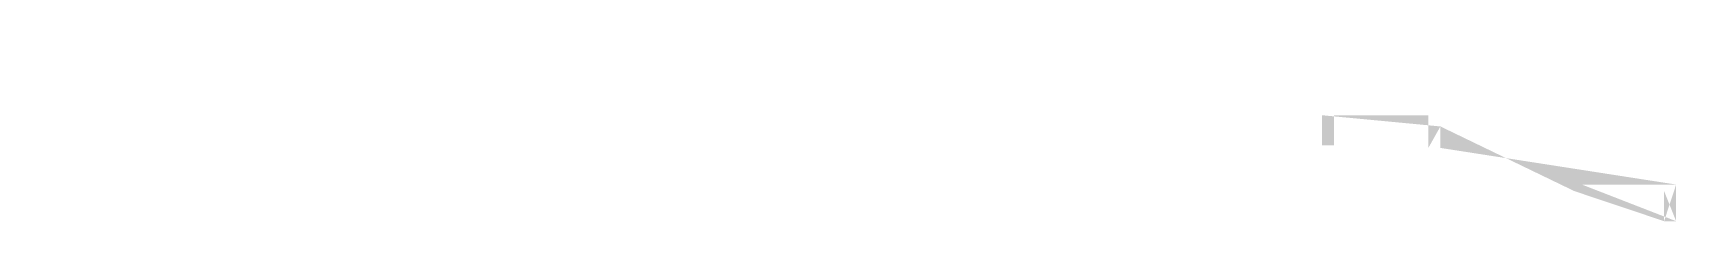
# Model space of a CAD drawing. Header units: millimetres. Extents: x -661525 to 498941, y 282148 to 1359693.
# Drawn here: x 467571 to 498941, y 644930 to 648530 of the extents above; entities that cross this region are included whole.
import ezdxf

# ---------------------------------------------------------------- set-up
doc = ezdxf.new("R2010")
doc.units = ezdxf.units.MM
doc.header["$LTSCALE"] = 2.5
doc.layers.get('0').update_dxf_attribs({"linetype": 'CONTINUOUS'})

msp = doc.modelspace()

# ---------------------------------------------------------------- hatches: boundary and pattern name
h = msp.add_hatch(color=256)
h.paths.add_polyline_path([(494441.5, 646934.6), (494741.5, 646934.6)], flags=0)
h.paths.add_polyline_path([(494741.5, 646789.6), (494741.5, 646934.6)], flags=0)
edge = h.paths.add_edge_path(flags=17)
edge.add_line((497141.5, 645629.6), (497141.5, 645774.6))
edge.add_line((496841.5, 645774.6), (497141.5, 645774.6))
edge.add_line((496841.5, 645919.6), (496841.5, 645774.6))
edge.add_line((496841.5, 645919.6), (496541.5, 645919.6))
edge.add_line((496541.5, 645919.6), (496541.5, 646064.6))
edge.add_line((496241.5, 646064.6), (496541.5, 646064.6))
edge.add_line((496241.5, 646209.6), (496241.5, 646064.6))
edge.add_line((496241.5, 646209.6), (495941.5, 646209.6))
edge.add_line((495941.5, 646209.6), (495941.5, 646354.6))
edge.add_line((495641.5, 646354.6), (495941.5, 646354.6))
edge.add_line((495641.5, 646499.6), (495641.5, 646354.6))
edge.add_line((495641.5, 646499.6), (495341.5, 646499.6))
edge.add_line((495341.5, 646499.6), (495341.5, 646644.6))
edge.add_line((495041.5, 646644.6), (495341.5, 646644.6))
edge.add_line((495041.5, 646789.6), (495041.5, 646644.6))
edge.add_line((495041.5, 646789.6), (494741.5, 646789.6))
edge.add_line((494741.5, 646789.6), (494741.5, 646934.6))
edge.add_line((494741.5, 646934.6), (494441.5, 646934.6))
edge.add_line((494441.5, 646934.6), (494441.5, 647079.6))
edge.add_line((494441.5, 647079.6), (472071.5, 647079.6))
edge.add_line((472071.5, 647079.6), (472071.5, 647224.6))
edge.add_line((472071.5, 647224.6), (471771.5, 647224.6))
edge.add_line((471771.5, 647224.6), (471771.5, 647369.6))
edge.add_line((471771.5, 647369.6), (471471.5, 647369.6))
edge.add_line((471471.5, 647369.6), (471471.5, 647514.6))
edge.add_line((471471.5, 647514.6), (471171.5, 647514.6))
edge.add_line((471171.5, 647514.6), (471171.5, 647659.6))
edge.add_line((471171.5, 647659.6), (470871.5, 647659.6))
edge.add_line((470871.5, 647659.6), (470871.5, 647804.6))
edge.add_line((470871.5, 647804.6), (470571.5, 647804.6))
edge.add_line((470571.5, 647804.6), (470571.5, 647949.6))
edge.add_line((470571.5, 647949.6), (470271.5, 647949.6))
edge.add_line((470271.5, 647949.6), (470271.5, 648094.6))
edge.add_line((470271.5, 648094.6), (469971.5, 648094.6))
edge.add_line((469971.5, 648094.6), (469971.5, 648239.6))
edge.add_line((469971.5, 648239.6), (469671.5, 648239.6))
edge.add_line((469671.5, 648239.6), (469671.5, 648384.6))
edge.add_line((469671.5, 648384.6), (469371.5, 648384.6))
edge.add_line((469371.5, 648384.6), (469371.5, 648529.6))
edge.add_line((469371.5, 648529.6), (467571.5, 648529.6))
edge.add_line((467571.5, 648529.6), (467571.5, 647829.6))
edge.add_line((467571.5, 647829.6), (467801.5, 647829.6))
edge.add_line((467801.5, 647829.6), (467801.5, 648404.6))
edge.add_line((467801.5, 648404.6), (468927.9, 648404.6))
edge.add_line((468927.9, 648404.6), (471841.5, 646996.4))
edge.add_line((471841.5, 646996.4), (471841.5, 646379.6))
edge.add_line((471841.5, 646379.6), (472071.5, 646379.6))
edge.add_line((472071.5, 646379.6), (472071.5, 646954.6))
edge.add_line((472071.5, 646954.6), (474101.5, 646954.6))
edge.add_line((474101.5, 646954.6), (474101.5, 646379.6))
edge.add_line((474101.5, 646379.6), (474331.5, 646379.6))
edge.add_line((474331.5, 646379.6), (474331.5, 646954.6))
edge.add_line((474331.5, 646954.6), (492181.5, 646954.6))
edge.add_line((492181.5, 646954.6), (492181.5, 646379.6))
edge.add_line((492181.5, 646379.6), (492411.5, 646379.6))
edge.add_line((492411.5, 646379.6), (492411.5, 646954.6))
edge.add_line((492411.5, 646954.6), (494211.5, 646954.6))
edge.add_line((494211.5, 646954.6), (494211.5, 646329.6))
edge.add_line((494211.5, 646329.6), (494441.5, 646329.6))
edge.add_line((494441.5, 646329.6), (494441.5, 646740.2))
edge.add_line((494441.5, 646740.2), (496997.9, 645504.6))
edge.add_line((496997.9, 645504.6), (498711.5, 645504.6))
edge.add_line((498711.5, 645504.6), (498711.5, 644929.6))
edge.add_line((498711.5, 644929.6), (498941.5, 644929.6))
edge.add_line((498941.5, 644929.6), (498941.5, 645629.6))
edge.add_line((498941.5, 645629.6), (497141.5, 645629.6))
h.paths.add_polyline_path([(497141.5, 645629.6), (497141.5, 645774.6)], flags=0)
edge = h.paths.add_edge_path(flags=0)
edge.add_line((494441.5, 646934.6), (494441.5, 647079.6))
edge.add_line((494441.5, 646934.6), (494441.5, 647079.6))
h.paths.add_polyline_path([(494741.5, 646934.6), (494441.5, 646934.6)], flags=0)
h.paths.add_polyline_path([(494741.5, 646789.6), (495041.5, 646789.6)], flags=0)
h.paths.add_polyline_path([(495041.5, 646789.6), (495041.5, 646644.6)], flags=0)
h.paths.add_polyline_path([(495341.5, 646644.6), (495041.5, 646644.6)], flags=0)
h.paths.add_polyline_path([(495341.5, 646499.6), (495341.5, 646644.6)], flags=0)
h.paths.add_polyline_path([(495341.5, 646499.6), (495641.5, 646499.6)], flags=0)
h.paths.add_polyline_path([(495641.5, 646499.6), (495641.5, 646354.6)], flags=0)
h.paths.add_polyline_path([(495941.5, 646354.6), (495641.5, 646354.6)], flags=0)
h.paths.add_polyline_path([(495941.5, 646209.6), (495941.5, 646354.6)], flags=0)
h.paths.add_polyline_path([(495941.5, 646209.6), (496241.5, 646209.6)], flags=0)
h.paths.add_polyline_path([(496241.5, 646209.6), (496241.5, 646064.6)], flags=0)
h.paths.add_polyline_path([(496541.5, 646064.6), (496241.5, 646064.6)], flags=0)
h.paths.add_polyline_path([(496541.5, 645919.6), (496541.5, 646064.6)], flags=0)
h.paths.add_polyline_path([(496541.5, 645919.6), (496841.5, 645919.6)], flags=0)
h.paths.add_polyline_path([(496841.5, 645919.6), (496841.5, 645774.6)], flags=0)
h.paths.add_polyline_path([(497141.5, 645774.6), (496841.5, 645774.6)], flags=0)
edge = h.paths.add_edge_path(flags=17)
edge.add_line((497141.5, 645774.6), (496841.5, 645774.6))
edge.add_line((497141.5, 645774.6), (497141.5, 645629.6))
edge.add_line((498941.5, 645629.6), (497141.5, 645629.6))
edge.add_line((498941.5, 644929.6), (498941.5, 645629.6))
edge.add_line((498711.5, 644929.6), (498941.5, 644929.6))
edge.add_line((498711.5, 645504.6), (498711.5, 644929.6))
edge.add_line((496997.9, 645504.6), (498711.5, 645504.6))
edge.add_line((496997.9, 645504.6), (494441.5, 646740.2))
edge.add_line((494441.5, 646329.6), (494441.5, 646740.2))
edge.add_line((494211.5, 646329.6), (494441.5, 646329.6))
edge.add_line((494211.5, 646954.6), (494211.5, 646329.6))
edge.add_line((492411.5, 646954.6), (494211.5, 646954.6))
edge.add_line((492411.5, 646379.6), (492411.5, 646954.6))
edge.add_line((492181.5, 646379.6), (492411.5, 646379.6))
edge.add_line((492181.5, 646954.6), (492181.5, 646379.6))
edge.add_line((474331.5, 646954.6), (492181.5, 646954.6))
edge.add_line((474331.5, 646954.6), (474331.5, 646379.6))
edge.add_line((474331.5, 646379.6), (474101.5, 646379.6))
edge.add_line((474101.5, 646379.6), (474101.5, 646954.6))
edge.add_line((474101.5, 646954.6), (472071.5, 646954.6))
edge.add_line((472071.5, 646954.6), (472071.5, 646379.6))
edge.add_line((472071.5, 646379.6), (471841.5, 646379.6))
edge.add_line((471841.5, 646379.6), (471841.5, 646996.4))
edge.add_line((471841.5, 646996.4), (468927.9, 648404.6))
edge.add_line((468927.9, 648404.6), (467801.5, 648404.6))
edge.add_line((467801.5, 648404.6), (467801.5, 647829.6))
edge.add_line((467801.5, 647829.6), (467571.5, 647829.6))
edge.add_line((467571.5, 647829.6), (467571.5, 648529.6))
edge.add_line((467571.5, 648529.6), (469371.5, 648529.6))
edge.add_line((469371.5, 648529.6), (469371.5, 648384.6))
edge.add_line((469371.5, 648384.6), (469671.5, 648384.6))
edge.add_line((469671.5, 648384.6), (469671.5, 648239.6))
edge.add_line((469671.5, 648239.6), (469971.5, 648239.6))
edge.add_line((469971.5, 648239.6), (469971.5, 648094.6))
edge.add_line((469971.5, 648094.6), (470271.5, 648094.6))
edge.add_line((470271.5, 648094.6), (470271.5, 647949.6))
edge.add_line((470271.5, 647949.6), (470571.5, 647949.6))
edge.add_line((470571.5, 647949.6), (470571.5, 647804.6))
edge.add_line((470571.5, 647804.6), (470871.5, 647804.6))
edge.add_line((470871.5, 647804.6), (470871.5, 647659.6))
edge.add_line((470871.5, 647659.6), (471171.5, 647659.6))
edge.add_line((471171.5, 647659.6), (471171.5, 647514.6))
edge.add_line((471171.5, 647514.6), (471471.5, 647514.6))
edge.add_line((471471.5, 647514.6), (471471.5, 647369.6))
edge.add_line((471471.5, 647369.6), (471771.5, 647369.6))
edge.add_line((471771.5, 647369.6), (471771.5, 647224.6))
edge.add_line((471771.5, 647224.6), (472071.5, 647224.6))
edge.add_line((472071.5, 647224.6), (472071.5, 647079.6))
edge.add_line((472071.5, 647079.6), (494441.5, 647079.6))
edge.add_line((494441.5, 646934.6), (494441.5, 647079.6))
edge.add_line((494741.5, 646934.6), (494441.5, 646934.6))
edge.add_line((494741.5, 646789.6), (494741.5, 646934.6))
edge.add_line((494741.5, 646789.6), (495041.5, 646789.6))
edge.add_line((495041.5, 646644.6), (495041.5, 646789.6))
edge.add_line((495341.5, 646644.6), (495041.5, 646644.6))
edge.add_line((495341.5, 646644.6), (495341.5, 646499.6))
edge.add_line((495341.5, 646499.6), (495641.5, 646499.6))
edge.add_line((495641.5, 646354.6), (495641.5, 646499.6))
edge.add_line((495941.5, 646354.6), (495641.5, 646354.6))
edge.add_line((495941.5, 646354.6), (495941.5, 646209.6))
edge.add_line((495941.5, 646209.6), (496241.5, 646209.6))
edge.add_line((496241.5, 646064.6), (496241.5, 646209.6))
edge.add_line((496541.5, 646064.6), (496241.5, 646064.6))
edge.add_line((496541.5, 646064.6), (496541.5, 645919.6))
edge.add_line((496541.5, 645919.6), (496841.5, 645919.6))
edge.add_line((496841.5, 645774.6), (496841.5, 645919.6))
edge = h.paths.add_edge_path(flags=0)
edge.add_line((494211.5, 646954.6), (494211.5, 646329.6))
edge.add_line((492411.5, 646954.6), (494211.5, 646954.6))
edge.add_line((492411.5, 646379.6), (492411.5, 646954.6))
edge.add_line((492181.5, 646379.6), (492411.5, 646379.6))
edge.add_line((492181.5, 646954.6), (492181.5, 646379.6))
edge.add_line((494441.5, 646329.6), (494441.5, 646740.2))
edge.add_line((494211.5, 646329.6), (494441.5, 646329.6))
edge.add_line((498941.5, 645629.6), (497141.5, 645629.6))
edge.add_line((498941.5, 644929.6), (498941.5, 645629.6))
edge.add_line((498711.5, 644929.6), (498941.5, 644929.6))
edge.add_line((498711.5, 645504.6), (498711.5, 644929.6))
edge.add_line((496997.9, 645504.6), (498711.5, 645504.6))
edge.add_line((496997.9, 645504.6), (494441.5, 646740.2))
h = msp.add_hatch(color=256)
h.paths.add_polyline_path([(494441.5, 646934.6), (494741.5, 646934.6)], flags=0)
h.paths.add_polyline_path([(494741.5, 646789.6), (494741.5, 646934.6)], flags=0)
edge = h.paths.add_edge_path(flags=17)
edge.add_line((497141.5, 645629.6), (497141.5, 645774.6))
edge.add_line((496841.5, 645774.6), (497141.5, 645774.6))
edge.add_line((496841.5, 645919.6), (496841.5, 645774.6))
edge.add_line((496841.5, 645919.6), (496541.5, 645919.6))
edge.add_line((496541.5, 645919.6), (496541.5, 646064.6))
edge.add_line((496241.5, 646064.6), (496541.5, 646064.6))
edge.add_line((496241.5, 646209.6), (496241.5, 646064.6))
edge.add_line((496241.5, 646209.6), (495941.5, 646209.6))
edge.add_line((495941.5, 646209.6), (495941.5, 646354.6))
edge.add_line((495641.5, 646354.6), (495941.5, 646354.6))
edge.add_line((495641.5, 646499.6), (495641.5, 646354.6))
edge.add_line((495641.5, 646499.6), (495341.5, 646499.6))
edge.add_line((495341.5, 646499.6), (495341.5, 646644.6))
edge.add_line((495041.5, 646644.6), (495341.5, 646644.6))
edge.add_line((495041.5, 646789.6), (495041.5, 646644.6))
edge.add_line((495041.5, 646789.6), (494741.5, 646789.6))
edge.add_line((494741.5, 646789.6), (494741.5, 646934.6))
edge.add_line((494741.5, 646934.6), (494441.5, 646934.6))
edge.add_line((494441.5, 646934.6), (494441.5, 647079.6))
edge.add_line((494441.5, 647079.6), (472071.5, 647079.6))
edge.add_line((472071.5, 647079.6), (472071.5, 647224.6))
edge.add_line((472071.5, 647224.6), (471771.5, 647224.6))
edge.add_line((471771.5, 647224.6), (471771.5, 647369.6))
edge.add_line((471771.5, 647369.6), (471471.5, 647369.6))
edge.add_line((471471.5, 647369.6), (471471.5, 647514.6))
edge.add_line((471471.5, 647514.6), (471171.5, 647514.6))
edge.add_line((471171.5, 647514.6), (471171.5, 647659.6))
edge.add_line((471171.5, 647659.6), (470871.5, 647659.6))
edge.add_line((470871.5, 647659.6), (470871.5, 647804.6))
edge.add_line((470871.5, 647804.6), (470571.5, 647804.6))
edge.add_line((470571.5, 647804.6), (470571.5, 647949.6))
edge.add_line((470571.5, 647949.6), (470271.5, 647949.6))
edge.add_line((470271.5, 647949.6), (470271.5, 648094.6))
edge.add_line((470271.5, 648094.6), (469971.5, 648094.6))
edge.add_line((469971.5, 648094.6), (469971.5, 648239.6))
edge.add_line((469971.5, 648239.6), (469671.5, 648239.6))
edge.add_line((469671.5, 648239.6), (469671.5, 648384.6))
edge.add_line((469671.5, 648384.6), (469371.5, 648384.6))
edge.add_line((469371.5, 648384.6), (469371.5, 648529.6))
edge.add_line((469371.5, 648529.6), (467571.5, 648529.6))
edge.add_line((467571.5, 648529.6), (467571.5, 647829.6))
edge.add_line((467571.5, 647829.6), (467801.5, 647829.6))
edge.add_line((467801.5, 647829.6), (467801.5, 648404.6))
edge.add_line((467801.5, 648404.6), (468927.9, 648404.6))
edge.add_line((468927.9, 648404.6), (471841.5, 646996.4))
edge.add_line((471841.5, 646996.4), (471841.5, 646379.6))
edge.add_line((471841.5, 646379.6), (472071.5, 646379.6))
edge.add_line((472071.5, 646379.6), (472071.5, 646954.6))
edge.add_line((472071.5, 646954.6), (474101.5, 646954.6))
edge.add_line((474101.5, 646954.6), (474101.5, 646379.6))
edge.add_line((474101.5, 646379.6), (474331.5, 646379.6))
edge.add_line((474331.5, 646379.6), (474331.5, 646954.6))
edge.add_line((474331.5, 646954.6), (492181.5, 646954.6))
edge.add_line((492181.5, 646954.6), (492181.5, 646379.6))
edge.add_line((492181.5, 646379.6), (492411.5, 646379.6))
edge.add_line((492411.5, 646379.6), (492411.5, 646954.6))
edge.add_line((492411.5, 646954.6), (494211.5, 646954.6))
edge.add_line((494211.5, 646954.6), (494211.5, 646329.6))
edge.add_line((494211.5, 646329.6), (494441.5, 646329.6))
edge.add_line((494441.5, 646329.6), (494441.5, 646740.2))
edge.add_line((494441.5, 646740.2), (496997.9, 645504.6))
edge.add_line((496997.9, 645504.6), (498711.5, 645504.6))
edge.add_line((498711.5, 645504.6), (498711.5, 644929.6))
edge.add_line((498711.5, 644929.6), (498941.5, 644929.6))
edge.add_line((498941.5, 644929.6), (498941.5, 645629.6))
edge.add_line((498941.5, 645629.6), (497141.5, 645629.6))
h.paths.add_polyline_path([(497141.5, 645629.6), (497141.5, 645774.6)], flags=0)
edge = h.paths.add_edge_path(flags=0)
edge.add_line((494441.5, 646934.6), (494441.5, 647079.6))
edge.add_line((494441.5, 646934.6), (494441.5, 647079.6))
h.paths.add_polyline_path([(494741.5, 646934.6), (494441.5, 646934.6)], flags=0)
h.paths.add_polyline_path([(494741.5, 646789.6), (495041.5, 646789.6)], flags=0)
h.paths.add_polyline_path([(495041.5, 646789.6), (495041.5, 646644.6)], flags=0)
h.paths.add_polyline_path([(495341.5, 646644.6), (495041.5, 646644.6)], flags=0)
h.paths.add_polyline_path([(495341.5, 646499.6), (495341.5, 646644.6)], flags=0)
h.paths.add_polyline_path([(495341.5, 646499.6), (495641.5, 646499.6)], flags=0)
h.paths.add_polyline_path([(495641.5, 646499.6), (495641.5, 646354.6)], flags=0)
h.paths.add_polyline_path([(495941.5, 646354.6), (495641.5, 646354.6)], flags=0)
h.paths.add_polyline_path([(495941.5, 646209.6), (495941.5, 646354.6)], flags=0)
h.paths.add_polyline_path([(495941.5, 646209.6), (496241.5, 646209.6)], flags=0)
h.paths.add_polyline_path([(496241.5, 646209.6), (496241.5, 646064.6)], flags=0)
h.paths.add_polyline_path([(496541.5, 646064.6), (496241.5, 646064.6)], flags=0)
h.paths.add_polyline_path([(496541.5, 645919.6), (496541.5, 646064.6)], flags=0)
h.paths.add_polyline_path([(496541.5, 645919.6), (496841.5, 645919.6)], flags=0)
h.paths.add_polyline_path([(496841.5, 645919.6), (496841.5, 645774.6)], flags=0)
h.paths.add_polyline_path([(497141.5, 645774.6), (496841.5, 645774.6)], flags=0)
edge = h.paths.add_edge_path(flags=17)
edge.add_line((497141.5, 645774.6), (496841.5, 645774.6))
edge.add_line((497141.5, 645774.6), (497141.5, 645629.6))
edge.add_line((498941.5, 645629.6), (497141.5, 645629.6))
edge.add_line((498941.5, 644929.6), (498941.5, 645629.6))
edge.add_line((498711.5, 644929.6), (498941.5, 644929.6))
edge.add_line((498711.5, 645504.6), (498711.5, 644929.6))
edge.add_line((496997.9, 645504.6), (498711.5, 645504.6))
edge.add_line((496997.9, 645504.6), (494441.5, 646740.2))
edge.add_line((494441.5, 646329.6), (494441.5, 646740.2))
edge.add_line((494211.5, 646329.6), (494441.5, 646329.6))
edge.add_line((494211.5, 646954.6), (494211.5, 646329.6))
edge.add_line((492411.5, 646954.6), (494211.5, 646954.6))
edge.add_line((492411.5, 646379.6), (492411.5, 646954.6))
edge.add_line((492181.5, 646379.6), (492411.5, 646379.6))
edge.add_line((492181.5, 646954.6), (492181.5, 646379.6))
edge.add_line((474331.5, 646954.6), (492181.5, 646954.6))
edge.add_line((474331.5, 646954.6), (474331.5, 646379.6))
edge.add_line((474331.5, 646379.6), (474101.5, 646379.6))
edge.add_line((474101.5, 646379.6), (474101.5, 646954.6))
edge.add_line((474101.5, 646954.6), (472071.5, 646954.6))
edge.add_line((472071.5, 646954.6), (472071.5, 646379.6))
edge.add_line((472071.5, 646379.6), (471841.5, 646379.6))
edge.add_line((471841.5, 646379.6), (471841.5, 646996.4))
edge.add_line((471841.5, 646996.4), (468927.9, 648404.6))
edge.add_line((468927.9, 648404.6), (467801.5, 648404.6))
edge.add_line((467801.5, 648404.6), (467801.5, 647829.6))
edge.add_line((467801.5, 647829.6), (467571.5, 647829.6))
edge.add_line((467571.5, 647829.6), (467571.5, 648529.6))
edge.add_line((467571.5, 648529.6), (469371.5, 648529.6))
edge.add_line((469371.5, 648529.6), (469371.5, 648384.6))
edge.add_line((469371.5, 648384.6), (469671.5, 648384.6))
edge.add_line((469671.5, 648384.6), (469671.5, 648239.6))
edge.add_line((469671.5, 648239.6), (469971.5, 648239.6))
edge.add_line((469971.5, 648239.6), (469971.5, 648094.6))
edge.add_line((469971.5, 648094.6), (470271.5, 648094.6))
edge.add_line((470271.5, 648094.6), (470271.5, 647949.6))
edge.add_line((470271.5, 647949.6), (470571.5, 647949.6))
edge.add_line((470571.5, 647949.6), (470571.5, 647804.6))
edge.add_line((470571.5, 647804.6), (470871.5, 647804.6))
edge.add_line((470871.5, 647804.6), (470871.5, 647659.6))
edge.add_line((470871.5, 647659.6), (471171.5, 647659.6))
edge.add_line((471171.5, 647659.6), (471171.5, 647514.6))
edge.add_line((471171.5, 647514.6), (471471.5, 647514.6))
edge.add_line((471471.5, 647514.6), (471471.5, 647369.6))
edge.add_line((471471.5, 647369.6), (471771.5, 647369.6))
edge.add_line((471771.5, 647369.6), (471771.5, 647224.6))
edge.add_line((471771.5, 647224.6), (472071.5, 647224.6))
edge.add_line((472071.5, 647224.6), (472071.5, 647079.6))
edge.add_line((472071.5, 647079.6), (494441.5, 647079.6))
edge.add_line((494441.5, 646934.6), (494441.5, 647079.6))
edge.add_line((494741.5, 646934.6), (494441.5, 646934.6))
edge.add_line((494741.5, 646789.6), (494741.5, 646934.6))
edge.add_line((494741.5, 646789.6), (495041.5, 646789.6))
edge.add_line((495041.5, 646644.6), (495041.5, 646789.6))
edge.add_line((495341.5, 646644.6), (495041.5, 646644.6))
edge.add_line((495341.5, 646644.6), (495341.5, 646499.6))
edge.add_line((495341.5, 646499.6), (495641.5, 646499.6))
edge.add_line((495641.5, 646354.6), (495641.5, 646499.6))
edge.add_line((495941.5, 646354.6), (495641.5, 646354.6))
edge.add_line((495941.5, 646354.6), (495941.5, 646209.6))
edge.add_line((495941.5, 646209.6), (496241.5, 646209.6))
edge.add_line((496241.5, 646064.6), (496241.5, 646209.6))
edge.add_line((496541.5, 646064.6), (496241.5, 646064.6))
edge.add_line((496541.5, 646064.6), (496541.5, 645919.6))
edge.add_line((496541.5, 645919.6), (496841.5, 645919.6))
edge.add_line((496841.5, 645774.6), (496841.5, 645919.6))
edge = h.paths.add_edge_path(flags=0)
edge.add_line((494211.5, 646954.6), (494211.5, 646329.6))
edge.add_line((492411.5, 646954.6), (494211.5, 646954.6))
edge.add_line((492411.5, 646379.6), (492411.5, 646954.6))
edge.add_line((492181.5, 646379.6), (492411.5, 646379.6))
edge.add_line((492181.5, 646954.6), (492181.5, 646379.6))
edge.add_line((494441.5, 646329.6), (494441.5, 646740.2))
edge.add_line((494211.5, 646329.6), (494441.5, 646329.6))
edge.add_line((498941.5, 645629.6), (497141.5, 645629.6))
edge.add_line((498941.5, 644929.6), (498941.5, 645629.6))
edge.add_line((498711.5, 644929.6), (498941.5, 644929.6))
edge.add_line((498711.5, 645504.6), (498711.5, 644929.6))
edge.add_line((496997.9, 645504.6), (498711.5, 645504.6))
edge.add_line((496997.9, 645504.6), (494441.5, 646740.2))

doc.saveas('drawing.dxf')
